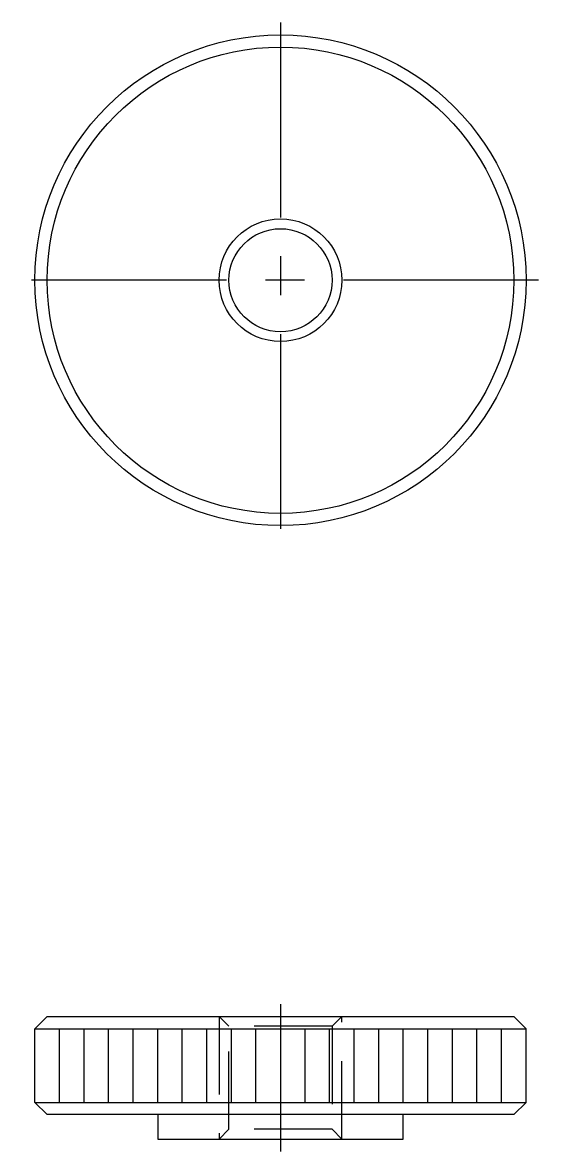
# Model space of a CAD drawing. Extents: x 11 to 154, y 10 to 138.
# Drawn here: x 133.3 to 154.3, y 92.07 to 138.08 of the extents above; entities outside this region: 2.
import ezdxf

# ---------------------------------------------------------------- set-up
doc = ezdxf.new("R2010")
doc.units = 0
doc.header["$LTSCALE"] = 0.25
doc.linetypes.add('CENTER', pattern=[50.8, 31.75, -6.35, 6.35, -6.35])
doc.linetypes.add('DASHED', pattern=[19.05, 12.7, -6.35])
doc.layers.get('0').update_dxf_attribs({"linetype": 'CONTINUOUS'})
doc.layers.add('CENTER', color=1, linetype='CENTER')
doc.styles.get("Standard").update_dxf_attribs({"font": 'txt', "bigfont": 'BIGFONT'})

msp = doc.modelspace()

# ---------------------------------------------------------------- linework, layer by layer
for p, q in [((134.303, 97.573), (133.803, 97.073)), ((134.303, 97.573), (153.303, 97.573)), ((153.303, 97.573), (153.803, 97.073)), ((133.803, 97.073), (153.803, 97.073)), ((133.803, 94.073), (133.803, 97.073)), ((134.803, 94.073), (134.803, 97.073)), ((135.803, 94.073), (135.803, 97.073)), ((136.803, 94.073), (136.803, 97.073)), ((137.803, 94.073), (137.803, 97.073)), ((138.803, 94.073), (138.803, 97.073)), ((139.803, 94.073), (139.803, 97.073)), ((140.803, 94.073), (140.803, 97.073)), ((141.803, 94.073), (141.803, 97.073)), ((142.803, 94.073), (142.803, 97.073)), ((143.803, 97.173), (143.803, 97.173)), ((144.803, 94.073), (144.803, 97.073)), ((144.853, 97.173), (144.853, 97.173)), ((145.803, 94.073), (145.803, 97.073)), ((146.803, 94.073), (146.803, 97.073)), ((147.803, 94.073), (147.803, 97.073)), ((148.803, 94.073), (148.803, 97.073)), ((149.803, 94.073), (149.803, 97.073)), ((150.803, 94.073), (150.803, 97.073)), ((151.803, 94.073), (151.803, 97.073)), ((152.803, 94.073), (152.803, 97.073)), ((153.803, 94.073), (153.803, 97.073)), ((133.803, 94.073), (153.803, 94.073)), ((133.803, 94.073), (134.303, 93.573)), ((153.303, 93.573), (153.803, 94.073)), ((153.303, 93.573), (134.303, 93.573)), ((138.803, 93.573), (138.803, 92.573)), ((148.803, 92.573), (148.803, 93.573)), ((138.803, 92.573), (148.803, 92.573))]:
    msp.add_line(p, q)
at = {"color": 3, "linetype": 'DASHED'}
for p, q in [((141.303, 97.573), (141.303, 92.573)), ((141.703, 97.173), (141.303, 97.573)), ((145.903, 97.173), (146.303, 97.573)), ((146.303, 92.573), (146.303, 97.573)), ((145.903, 97.173), (141.703, 97.173)), ((141.703, 92.973), (141.703, 97.173)), ((145.903, 97.173), (145.903, 92.973)), ((141.703, 92.973), (141.303, 92.573)), ((145.903, 92.973), (141.703, 92.973)), ((145.903, 92.973), (146.303, 92.573))]:
    msp.add_line(p, q, dxfattribs=at)
for radius in [10, 9.5, 2.1]:
    msp.add_circle((143.803, 127.576), radius)
at = {"color": 3, "linetype": 'CONTINUOUS'}
msp.add_circle((143.803, 127.576), 2.5, dxfattribs=at)
at = {"layer": 'CENTER', "color": 1, "linetype": 'CENTER'}
for p, q in [((143.803, 138.076), (143.803, 117.076)), ((154.303, 127.576), (133.303, 127.576)), ((143.803, 98.073), (143.803, 92.073))]:
    msp.add_line(p, q, dxfattribs=at)

# ---------------------------------------------------------------- texts
for s, p in [('NOMS5', (10, 25)), ('NOMS05', (10, 10))]:
    msp.add_text(s, height=4).set_placement(p)

doc.saveas('drawing.dxf')
